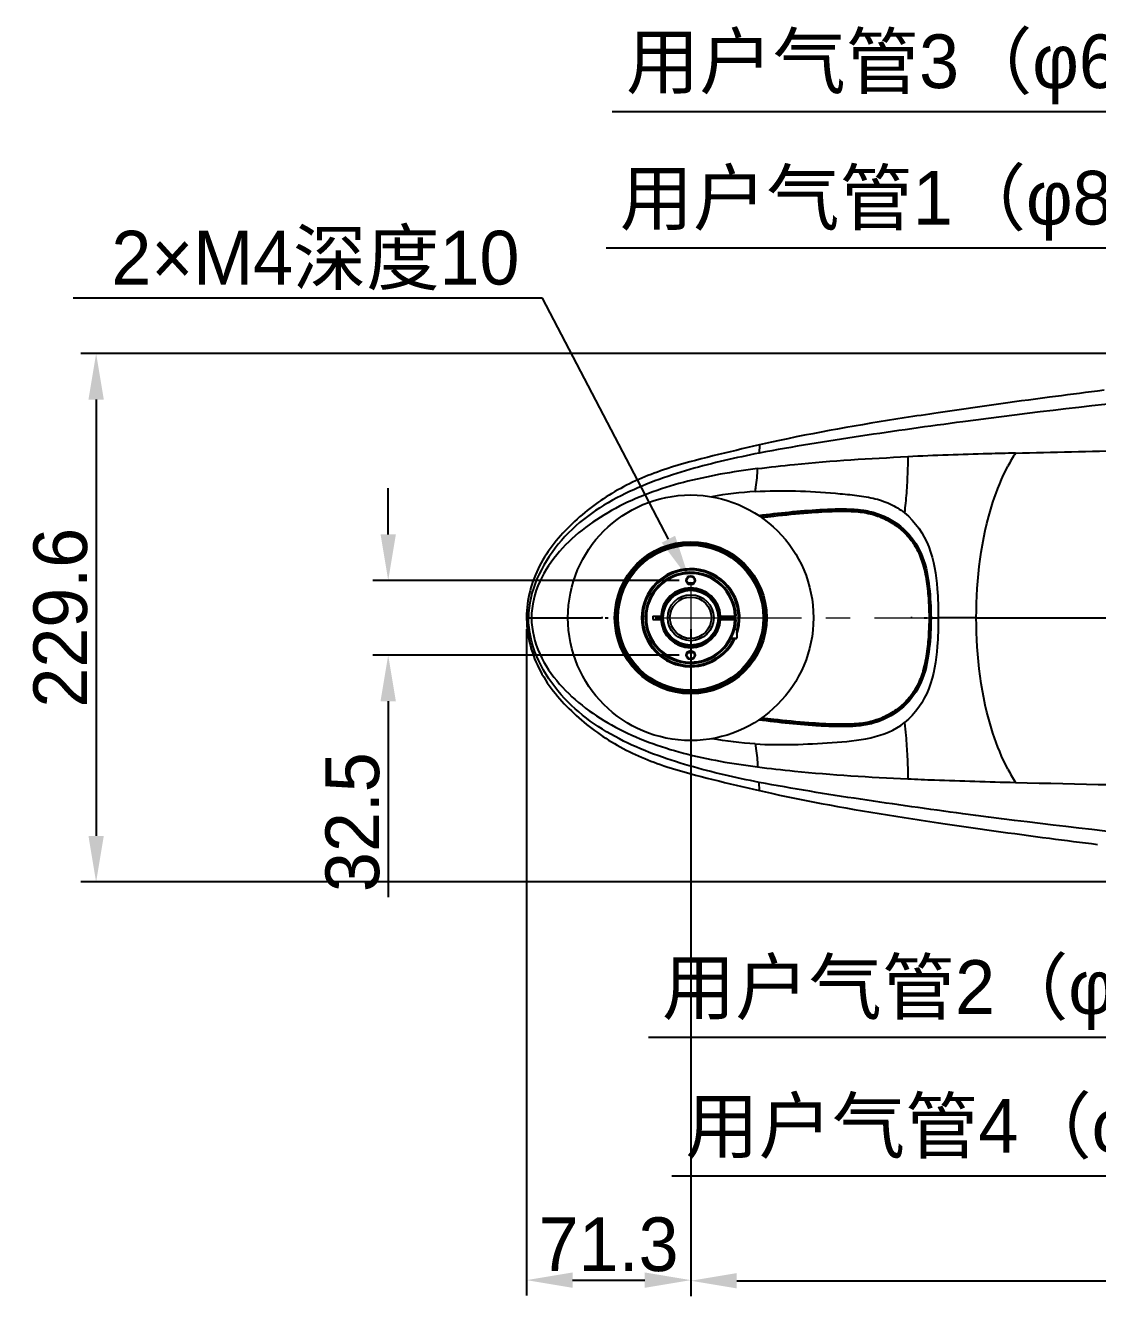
# Model space of a CAD drawing. Header units: millimetres. Extents: x 4086 to 8300, y 123 to 1549.
# Drawn here: x 6646.5 to 6786.3, y 581.5 to 747.1 of the extents above; entities that cross this region are included whole.
import ezdxf
from ezdxf import colors
from ezdxf.entities.mleader import LeaderData, LeaderLine
from ezdxf.math import Vec2, Vec3

# ---------------------------------------------------------------- set-up
doc = ezdxf.new("R2010")
doc.units = ezdxf.units.MM
doc.linetypes.add('CENTER2', pattern=[28.575, 19.05, -3.175, 3.175, -3.175])
doc.layers.add('中心线层', color=7, linetype='CENTER2', lineweight=0)
doc.layers.add('轮廓实线层', color=7, linetype='Continuous', lineweight=30)
doc.layers.add('尺寸标注', color=7, linetype='Continuous')
doc.styles.add('思源黑', font='SourceHanSansCN-Normal.ttf')
doc.dimstyles.new('尺寸标注_3_10比例', dxfattribs={"dimtxt": 7, "dimasz": 6, "dimexe": 2, "dimexo": 1.5, "dimgap": 1, "dimtad": 1, "dimdec": 1, "dimlfac": 3.333333, "dimdsep": 46, "dimtxsty": '思源黑', "dimcen": 0.09, "dimadec": 0, "dimazin": 0, "dimtp": 0.01, "dimtm": 0.01, "dimtfac": 1, "dimtdec": 1, "dimtofl": 0, "dimtmove": 0, "dimatfit": 3, "dimfxl": 0, "dimtolj": 1, "dimarcsym": 0})

# ---------------------------------------------------------------- blocks, each defined once
blk = doc.blocks.new('*D1402')
at = {"layer": 'Defpoints', "color": 0}
for p in [(6711.86, 669.87), (6733.26, 669.87), (6733.26, 583.54)]:
    blk.add_point(p, dxfattribs=at)
at = {"layer": '轮廓实线层', "color": 0, "lineweight": -2}
for p, q in [((6711.86, 668.37), (6711.86, 581.54)), ((6733.26, 668.37), (6733.26, 581.54)), ((6717.86, 583.54), (6727.26, 583.54))]:
    blk.add_line(p, q, dxfattribs=at)
at = {"layer": '轮廓实线层', "color": 0}
for points in [[(6717.86, 584.54), (6717.86, 582.54), (6711.86, 583.54)], [(6727.26, 582.54), (6727.26, 584.54), (6733.26, 583.54)]]:
    blk.add_solid(points, dxfattribs=at)
at = {"layer": '轮廓实线层', "color": 0, "insert": (6722.56, 588.17), "char_height": 7, "attachment_point": 5, "style": '思源黑'}
blk.add_mtext('\\A1;71.3', dxfattribs=at)
blk = doc.blocks.new('*D1403')
at = {"layer": 'Defpoints', "color": 0}
for p in [(6733.26, 669.87), (6868.26, 669.87), (6868.26, 583.46)]:
    blk.add_point(p, dxfattribs=at)
at = {"layer": '轮廓实线层', "color": 0, "lineweight": -2}
for p, q in [((6733.26, 668.37), (6733.26, 581.46)), ((6868.26, 668.37), (6868.26, 581.46)), ((6739.26, 583.46), (6862.26, 583.46))]:
    blk.add_line(p, q, dxfattribs=at)
at = {"layer": '轮廓实线层', "color": 0}
for points in [[(6739.26, 584.46), (6739.26, 582.46), (6733.26, 583.46)], [(6862.26, 582.46), (6862.26, 584.46), (6868.26, 583.46)]]:
    blk.add_solid(points, dxfattribs=at)
at = {"layer": '轮廓实线层', "color": 0, "insert": (6800.76, 588.09), "char_height": 7, "attachment_point": 5, "style": '思源黑'}
blk.add_mtext('\\A1;450', dxfattribs=at)
blk = doc.blocks.new('*D1413')
at = {"layer": 'Defpoints', "color": 0}
for p in [(6850.18, 704.31), (6655.76, 635.43), (6850.18, 635.43)]:
    blk.add_point(p, dxfattribs=at)
at = {"layer": '轮廓实线层', "color": 0, "lineweight": -2}
for p, q in [((6848.68, 704.31), (6653.76, 704.31)), ((6655.76, 698.31), (6655.76, 641.43)), ((6848.68, 635.43), (6653.76, 635.43))]:
    blk.add_line(p, q, dxfattribs=at)
at = {"layer": '轮廓实线层', "color": 0}
for points in [[(6656.76, 698.31), (6654.76, 698.31), (6655.76, 704.31)], [(6654.76, 641.43), (6656.76, 641.43), (6655.76, 635.43)]]:
    blk.add_solid(points, dxfattribs=at)
at = {"layer": '轮廓实线层', "color": 0, "insert": (6651.13, 669.87), "char_height": 7, "attachment_point": 5, "rotation": 90, "style": '思源黑'}
blk.add_mtext('\\A1;229.6', dxfattribs=at)
blk = doc.blocks.new('*D1632')
at = {"color": 0, "lineweight": -2}
for p, q in [((6693.83, 680.74), (6693.83, 686.74)), ((6731.76, 674.74), (6691.83, 674.74)), ((6731.76, 664.99), (6691.83, 664.99)), ((6693.83, 658.99), (6693.83, 633.46))]:
    blk.add_line(p, q, dxfattribs=at)
at = {"color": 0}
for points in [[(6692.83, 680.74), (6694.83, 680.74), (6693.83, 674.74)], [(6694.83, 658.99), (6692.83, 658.99), (6693.83, 664.99)]]:
    blk.add_solid(points, dxfattribs=at)
at = {"layer": 'Defpoints', "color": 0}
for p in [(6733.26, 674.74), (6693.83, 664.99), (6733.26, 664.99)]:
    blk.add_point(p, dxfattribs=at)
at = {"color": 0, "insert": (6689.2, 643.23), "char_height": 7, "attachment_point": 5, "rotation": 90, "style": '思源黑'}
blk.add_mtext('\\A1;32.5', dxfattribs=at)

msp = doc.modelspace()

# ---------------------------------------------------------------- linework, layer by layer
for p, q in [((6787.158, 699.513), (6786.266, 699.403)), ((6742.205, 692.391), (6742.202, 691.322)), ((6711.854, 669.895), (6711.854, 669.869)), ((6711.854, 669.869), (6711.854, 669.843)), ((6711.863, 669.869), (6712.116, 669.869)), ((6712.117, 669.87), (6712.507, 669.868)), ((6712.506, 669.869), (6717.655, 669.869)), ((6717.655, 669.869), (6721.638, 669.869)), ((6721.787, 669.869), (6721.638, 669.869)), ((6722.099, 669.869), (6722.498, 669.869)), ((6728.306, 670.094), (6728.306, 669.644)), ((6728.306, 670.094), (6729.512, 670.094)), ((6728.306, 669.644), (6729.512, 669.644)), ((6736.999, 670.094), (6739.176, 670.094)), ((6736.999, 669.644), (6739.176, 669.644)), ((6737.604, 670.094), (6737.604, 669.644)), ((6738.804, 670.094), (6738.804, 669.644)), ((6762.109, 669.869), (6761.959, 669.869)), ((6763.694, 669.869), (6764.093, 669.869)), ((6764.507, 669.869), (6764.58, 669.869)), ((6764.58, 669.869), (6765.523, 669.869)), ((6770.476, 669.869), (6799.354, 669.869)), ((6738.529, 667.169), (6739.209, 667.169)), ((6738.552, 667.214), (6739.254, 667.214)), ((6738.988, 668.369), (6739.254, 668.369)), ((6739.209, 667.169), (6739.254, 667.214)), ((6739.254, 668.369), (6739.254, 667.214)), ((6742.205, 647.347), (6742.202, 648.415))]:
    msp.add_line(p, q)
for centre, radius in [((6733.256, 669.869), 16.002), ((6733.256, 669.869), 9.915), ((6733.256, 669.869), 9.75), ((6733.256, 669.869), 9.6), ((6733.256, 669.869), 9.45), ((6733.256, 674.744), 0.585), ((6733.256, 674.744), 0.495), ((6733.256, 669.869), 3.75), ((6733.256, 669.869), 3.577), ((6733.256, 669.869), 3), ((6733.256, 669.869), 2.7), ((6733.256, 669.869), 2.7), ((6733.256, 664.994), 0.585), ((6733.256, 664.994), 0.495)]:
    msp.add_circle(centre, radius)
for centre, radius, start, end in [((6886.991, -120.444), 826.007, 97.441723, 98.456401), ((6898.697, -207.771), 914.115, 97.064953, 97.460324), ((6862.568, 44.739), 659.028, 98.468062, 98.858495), ((6791.793, 474.365), 223.597, 102.40054, 102.8133), ((6797.947, 677.501), 26.301, 148.2835, 152.57074), ((6733.256, 669.869), 6.39, 339.87988, 335.00152), ((6733.256, 669.869), 6.3, 342.2489, 334.62161), ((6733.256, 669.869), 6.225, 344.54987, 334.2939), ((6733.256, 669.869), 5.925, 2.17631, 357.82369), ((6733.256, 669.869), 5.775, 2.23287, 357.76713), ((6733.256, 669.869), 3.9, 3.30736, 176.69264), ((6733.256, 669.869), 4.53, 85.68471, 94.31529), ((6725.759, 669.868), 13.905, 179.59357, 179.88727), ((6725.762, 669.87), 13.909, 180.11231, 180.81235), ((6725.831, 669.866), 13.968, 177.93243, 179.5892), ((6725.822, 669.871), 13.959, 179.58933, 180.81505), ((6733.256, 669.869), 4.53, 177.15274, 182.84735), ((6733.256, 669.869), 3.93, 176.718, 183.282), ((6733.256, 669.869), 3.9, 183.30736, 356.69264), ((6733.256, 669.869), 3.93, 356.718, 3.282), ((6733.256, 669.869), 4.53, 265.68469, 274.31531), ((6797.782, 662.143), 26.111, 207.41503, 211.73337), ((6791.765, 865.251), 223.472, 257.18671, 257.59927), ((6863.154, 1298.929), 663.002, 261.144952, 261.533234), ((6886.774, 1458.579), 824.39, 261.543166, 262.560022), ((6899.078, 1550.7), 917.329, 262.543026, 262.937564)]:
    msp.add_arc(centre, radius, start, end)
for points, knots in [([(6850.159, 701.609), (6845.595, 701.708), (6836.468, 701.593), (6818.278, 700.677), (6795.681, 698.71), (6773.225, 696.083), (6755.424, 693.567), (6746.583, 692.164), (6742.202, 691.32)], [0, 0, 0, 0, 0.1261445, 0.2520842, 0.503226, 0.7527351, 0.8767178, 1, 1, 1, 1]), ([(6742.205, 692.391), (6740.18, 691.93), (6736.14, 690.976), (6732.116, 689.933), (6730.144, 689.284)], [0, 0, 0, 0, 0.5000389, 1, 1, 1, 1]), ([(6775.574, 691.329), (6780.439, 691.454), (6790.197, 691.682), (6804.983, 691.954), (6819.868, 692.153), (6834.526, 692.243), (6846.315, 692.149), (6855.186, 691.772), (6861.361, 691.251), (6866.311, 690.389), (6870.097, 689.315), (6872.798, 688.17), (6875.272, 686.602), (6878.434, 684.248), (6880.487, 682.093), (6881.87, 680.668)], [0, 0, 0, 0, 0.1333384, 0.2674309, 0.4052206, 0.5412094, 0.669074, 0.7281819, 0.7844501, 0.838775, 0.8655352, 0.8921528, 0.9188106, 0.9455903, 1, 1, 1, 1]), ([(6742.202, 691.322), (6739.162, 690.736), (6733.023, 689.334), (6725.431, 686.654), (6719.659, 683.202), (6714.618, 678.475), (6712.118, 673.311), (6712.116, 669.87)], [0, 0, 0, 0, 0.2343604, 0.4762955, 0.606155, 0.7395281, 1, 1, 1, 1]), ([(6741.976, 689.306), (6743.571, 689.512), (6750.074, 690.241), (6756.609, 690.642), (6761.538, 690.863)], [0, 0, 0, 0, 0.245753, 1, 1, 1, 1]), ([(6761.538, 690.862), (6761.56, 690.214), (6761.507, 688.628), (6761.412, 686.183), (6761.205, 684.396), (6761.124, 683.539)], [0, 0, 0, 0, 0.2650957, 0.6482529, 1, 1, 1, 1]), ([(6775.574, 691.328), (6774.399, 691.298), (6769.72, 691.173), (6765.041, 691.018), (6761.538, 690.862)], [0, 0, 0, 0, 0.2510771, 1, 1, 1, 1]), ([(6730.144, 689.284), (6727.939, 688.557), (6723.618, 686.767), (6718.885, 683.308), (6715.665, 679.946), (6713.001, 676.149), (6711.955, 672.672), (6711.872, 670.37)], [0, 0, 0, 0, 0.2505136, 0.5008339, 0.626177, 0.7514473, 1, 1, 1, 1]), ([(6741.976, 689.306), (6738.723, 688.886), (6732.357, 687.819), (6724.77, 685.083), (6719.474, 681.744), (6716.019, 678.604), (6713.313, 674.68), (6712.506, 671.483), (6712.507, 669.869)], [0, 0, 0, 0, 0.2583844, 0.5074785, 0.6286754, 0.7497046, 0.8728429, 1, 1, 1, 1]), ([(6741.671, 686.316), (6741.703, 686.513), (6741.858, 687.503), (6741.966, 688.504), (6741.976, 689.306)], [0, 0, 0, 0, 0.1994303, 1, 1, 1, 1]), ([(6770.476, 669.869), (6770.508, 674.939), (6771.275, 681.814), (6773.823, 688.113), (6774.603, 689.617)], [0, 0, 0, 0, 0.7495701, 1, 1, 1, 1]), ([(6741.671, 686.316), (6745.151, 686.529), (6749.491, 686.36), (6754.597, 685.865), (6756.999, 685.524), (6759.232, 684.803), (6760.543, 684.003), (6761.124, 683.541)], [0, 0, 0, 0, 0.5243598, 0.6496264, 0.7717267, 0.8884118, 1, 1, 1, 1]), ([(6742.102, 683.205), (6743.428, 683.362), (6746.08, 683.673), (6750.072, 683.991), (6753.412, 684.12), (6756.082, 683.895), (6758.663, 683.186), (6761.557, 681.34), (6763.738, 677.846), (6764.432, 673.866), (6764.577, 671.204), (6764.58, 669.869)], [0, 0, 0, 0, 0.1251857, 0.2503658, 0.3755413, 0.4381718, 0.5007654, 0.6253155, 0.7498122, 0.8748136, 1, 1, 1, 1]), ([(6764.507, 669.869), (6764.507, 671.19), (6764.363, 673.824), (6763.652, 677.75), (6761.505, 681.194), (6758.661, 683.021), (6756.123, 683.737), (6754.147, 683.918), (6752.166, 683.909), (6749.524, 683.806), (6746.229, 683.535), (6743.601, 683.234), (6742.288, 683.078)], [0, 0, 0, 0, 0.1253884, 0.2503845, 0.3745499, 0.4986957, 0.5611048, 0.6236187, 0.6862957, 0.7490181, 0.8744828, 1, 1, 1, 1]), ([(6742.492, 682.936), (6743.023, 682.999), (6745.05, 683.234), (6748.261, 683.56), (6751.841, 683.766), (6754.631, 683.77), (6756.881, 683.438), (6758.771, 682.701), (6760.403, 681.665), (6761.77, 680.346), (6762.856, 678.72), (6763.63, 676.666), (6764.074, 674.297), (6764.283, 671.973), (6764.321, 670.5), (6764.321, 669.869)], [0, 0, 0, 0, 0.0518549, 0.1977403, 0.3125547, 0.3989286, 0.4665722, 0.528417, 0.5906931, 0.6498403, 0.7080008, 0.775012, 0.8578072, 0.9390521, 1, 1, 1, 1]), ([(6761.124, 683.541), (6762.543, 682.404), (6764.707, 679.168), (6765.247, 675.477), (6765.391, 673.621)], [0, 0, 0, 0, 0.4941849, 1, 1, 1, 1]), ([(6711.864, 669.673), (6711.897, 667.344), (6712.891, 663.802), (6715.545, 659.933), (6718.78, 656.512), (6723.557, 652.998), (6727.925, 651.184), (6730.155, 650.45)], [0, 0, 0, 0, 0.2485495, 0.3738352, 0.4991908, 0.7495125, 1, 1, 1, 1]), ([(6742.202, 648.418), (6739.123, 649.013), (6732.899, 650.429), (6723.632, 653.723), (6715.325, 659.686), (6712.113, 666.443), (6712.117, 669.869)], [0, 0, 0, 0, 0.2377161, 0.4836282, 0.7403703, 1, 1, 1, 1]), ([(6712.507, 669.869), (6712.506, 668.255), (6713.313, 665.058), (6716.019, 661.133), (6719.474, 657.993), (6724.77, 654.654), (6732.357, 651.919), (6738.723, 650.851), (6741.976, 650.431)], [0, 0, 0, 0, 0.1271571, 0.2502954, 0.3713246, 0.4925215, 0.7416156, 1, 1, 1, 1]), ([(6764.58, 669.869), (6764.58, 668.534), (6764.436, 665.871), (6763.738, 661.891), (6761.558, 658.395), (6758.66, 656.554), (6756.081, 655.842), (6754.078, 655.669), (6752.075, 655.682), (6749.407, 655.79), (6746.08, 656.069), (6743.427, 656.375), (6742.102, 656.533)], [0, 0, 0, 0, 0.1251588, 0.2501586, 0.3747377, 0.4992979, 0.5618628, 0.624444, 0.687037, 0.7496317, 0.8748124, 1, 1, 1, 1]), ([(6742.286, 656.66), (6743.6, 656.504), (6746.228, 656.203), (6749.524, 655.931), (6752.166, 655.829), (6754.146, 655.82), (6756.122, 656), (6758.66, 656.716), (6761.505, 658.542), (6763.651, 661.987), (6764.363, 665.913), (6764.507, 668.547), (6764.507, 669.869)], [0, 0, 0, 0, 0.1255272, 0.2510003, 0.3137263, 0.3764027, 0.4389069, 0.5013038, 0.6254258, 0.7495907, 0.8746001, 1, 1, 1, 1]), ([(6764.321, 669.869), (6764.321, 669.242), (6764.283, 667.784), (6764.078, 665.472), (6763.64, 663.107), (6762.87, 661.045), (6761.79, 659.416), (6760.433, 658.094), (6758.811, 657.058), (6756.94, 656.316), (6754.712, 655.972), (6751.924, 655.967), (6748.322, 656.172), (6745.076, 656.5), (6743.029, 656.738), (6742.492, 656.802)], [0, 0, 0, 0, 0.0605307, 0.140728, 0.2237705, 0.2911323, 0.3492349, 0.4080955, 0.4702031, 0.531696, 0.5983608, 0.6841546, 0.8001922, 0.9475776, 1, 1, 1, 1]), ([(6770.476, 669.869), (6770.07, 669.868), (6768.419, 669.869), (6766.768, 669.87), (6765.522, 669.869)], [0, 0, 0, 0, 0.2458389, 1, 1, 1, 1]), ([(6774.603, 650.121), (6773.823, 651.624), (6771.274, 657.924), (6770.509, 664.799), (6770.476, 669.869)], [0, 0, 0, 0, 0.2504304, 1, 1, 1, 1]), ([(6765.391, 666.117), (6765.247, 664.261), (6764.707, 660.57), (6762.543, 657.334), (6761.124, 656.197)], [0, 0, 0, 0, 0.5058151, 1, 1, 1, 1]), ([(6775.574, 648.41), (6783.803, 648.193), (6798.259, 647.886), (6817.786, 647.601), (6833.681, 647.494), (6845.565, 647.577), (6854.498, 647.924), (6860.646, 648.407), (6866.21, 649.312), (6871.196, 650.666), (6875.075, 652.935), (6878.647, 655.707), (6880.651, 657.811), (6881.869, 659.069)], [0, 0, 0, 0, 0.2255858, 0.3962069, 0.5351188, 0.6611559, 0.7218139, 0.7800935, 0.829949, 0.8762901, 0.9206288, 0.952023, 1, 1, 1, 1]), ([(6741.67, 653.423), (6745.008, 653.219), (6751.427, 653.52), (6758.582, 654.16), (6761.124, 656.197)], [0, 0, 0, 0, 0.5065543, 1, 1, 1, 1]), ([(6761.124, 656.198), (6761.177, 655.638), (6761.35, 654.169), (6761.479, 651.726), (6761.571, 649.842), (6761.538, 648.875)], [0, 0, 0, 0, 0.2301756, 0.6044532, 1, 1, 1, 1]), ([(6741.671, 653.421), (6741.703, 653.224), (6741.858, 652.234), (6741.966, 651.233), (6741.976, 650.431)], [0, 0, 0, 0, 0.1995176, 1, 1, 1, 1]), ([(6730.155, 650.45), (6732.125, 649.802), (6736.146, 648.76), (6740.182, 647.807), (6742.205, 647.347)], [0, 0, 0, 0, 0.4999634, 1, 1, 1, 1]), ([(6741.976, 650.431), (6743.571, 650.225), (6750.074, 649.496), (6756.609, 649.096), (6761.538, 648.875)], [0, 0, 0, 0, 0.2457521, 1, 1, 1, 1]), ([(6850.16, 638.128), (6841.04, 637.934), (6822.819, 638.682), (6795.682, 641.022), (6773.225, 643.658), (6755.424, 646.169), (6746.583, 647.576), (6742.202, 648.416)], [0, 0, 0, 0, 0.2520464, 0.5032011, 0.7527228, 0.8767117, 1, 1, 1, 1]), ([(6761.538, 648.875), (6762.702, 648.823), (6767.38, 648.635), (6772.059, 648.5), (6775.574, 648.409)], [0, 0, 0, 0, 0.248905, 1, 1, 1, 1])]:
    msp.add_open_spline(points, degree=3, knots=knots)
for points in [[(6761.082, 695.906), (6755.288, 695.003), (6749.504, 694.005), (6743.777, 692.745)], [(6741.671, 686.316), (6739.775, 686.2), (6737.881, 685.978), (6736.012, 685.631)], [(6765.392, 673.621), (6765.489, 672.373), (6765.523, 671.12), (6765.523, 669.869)], [(6717.655, 669.869), (6717.655, 669.869), (6717.655, 669.869), (6717.655, 669.869)], [(6765.523, 669.869), (6765.523, 668.617), (6765.489, 667.364), (6765.392, 666.117)], [(6741.671, 653.421), (6739.776, 653.538), (6737.882, 653.76), (6736.013, 654.107)], [(6743.775, 646.993), (6749.507, 645.732), (6755.296, 644.733), (6761.094, 643.829)]]:
    msp.add_open_spline(points, degree=3)
at = {"layer": '中心线层'}
for p, q in [((6733.256, 674.432), (6733.256, 665.306)), ((6728.649, 669.869), (7047.166, 669.869))]:
    msp.add_line(p, q, dxfattribs=at)

# ---------------------------------------------------------------- dimensions: what is measured, and where the dimension line sits
dim = msp.add_linear_dim(base=(6693.827, 664.994), p1=(6733.256, 674.744), p2=(6733.256, 664.994), angle=90, dimstyle='尺寸标注_3_10比例')
dim.commit()
dim.dimension.update_dxf_attribs({"geometry": '*D1632', "text_midpoint": (6689.196, 643.229)})
at = {"layer": '轮廓实线层'}
dim = msp.add_linear_dim(base=(6655.76, 635.432), p1=(6850.177, 704.306), p2=(6850.176, 635.432), angle=90, dimstyle='尺寸标注_3_10比例', dxfattribs=at)
dim.commit()
dim.dimension.update_dxf_attribs({"geometry": '*D1413', "text_midpoint": (6655.76, 669.869), "dimtype": 160})
for base, p1, p2, picture, middle in [((6733.256, 583.544), (6711.863, 669.869), (6733.256, 669.869), '*D1402', (6722.559, 588.175)), ((6868.256, 583.463), (6733.256, 669.869), (6868.256, 669.869), '*D1403', (6800.756, 588.089))]:
    dim = msp.add_linear_dim(base=base, p1=p1, p2=p2, dimstyle='尺寸标注_3_10比例', dxfattribs=at)
    dim.commit()
    dim.dimension.update_dxf_attribs({"geometry": picture, "text_midpoint": middle})

# ---------------------------------------------------------------- leaders
ml = msp.add_multileader_mtext('Standard')
ml.set_content('用户气管3（φ6 灰）', style='思源黑')
ml.set_leader_properties()
ml.build(insert=Vec2(0, 0))
ml.multileader.update_dxf_attribs({"text_left_attachment_type": 5, "text_right_attachment_type": 5, "dogleg_length": 1, "arrow_head_size": 6})
ctx = ml.context
ctx.base_point, ctx.char_height, ctx.arrow_head_size, ctx.plane_origin = Vec3(6729.074, 735.814), 7, 6, Vec3(6830.655, 675.845)
ctx.left_attachment, ctx.right_attachment, ctx.text_align_type = 5, 5, 2
notes = []
notes.append((ctx, [(0, (1, 1, 0), (6813.755, 735.814), (-1, 0), 1, [(0, [(6830.655, 675.845)], 0, [])])]))
ctx.mtext.insert, ctx.mtext.alignment, ctx.mtext.flow_direction = Vec3(6810.755, 745.896), 3, 5
ml = msp.add_multileader_mtext('Standard')
ml.set_content('用户气管1（φ8 灰）', style='思源黑')
ml.set_leader_properties()
ml.build(insert=Vec2(0, 0))
ml.multileader.update_dxf_attribs({"text_left_attachment_type": 5, "text_right_attachment_type": 5, "dogleg_length": 1, "arrow_head_size": 6})
ctx = ml.context
ctx.base_point, ctx.char_height, ctx.arrow_head_size, ctx.plane_origin = Vec3(6728.258, 718.033), 7, 6, Vec3(6822.65, 675.319)
ctx.left_attachment, ctx.right_attachment, ctx.text_align_type = 5, 5, 2
notes.append((ctx, [(0, (1, 1, 0), (6812.938, 718.033), (-1, 0), 1, [(0, [(6822.65, 675.319)], 0, [])])]))
ctx.mtext.insert, ctx.mtext.alignment, ctx.mtext.flow_direction = Vec3(6809.938, 728.115), 3, 5
ml = msp.add_multileader_mtext('Standard')
ml.set_content('用户气管2（φ8 蓝）', style='思源黑')
ml.set_leader_properties()
ml.build(insert=Vec2(0, 0))
ml.multileader.update_dxf_attribs({"text_left_attachment_type": 5, "text_right_attachment_type": 5, "dogleg_length": 1, "arrow_head_size": 6})
ctx = ml.context
ctx.base_point, ctx.char_height, ctx.arrow_head_size, ctx.plane_origin = Vec3(6733.769, 615.16), 7, 6, Vec3(6732.85, 506.179)
ctx.left_attachment, ctx.right_attachment, ctx.text_align_type = 5, 5, 2
notes.append((ctx, [(0, (1, 1, 0), (6818.449, 615.16), (-1, 0), 1, [(0, [(6820.899, 663.784)], 0, [])])]))
ctx.mtext.insert, ctx.mtext.alignment, ctx.mtext.flow_direction = Vec3(6815.449, 625.242), 3, 5
ml = msp.add_multileader_mtext('Standard')
ml.set_content('用户气管4（φ6 蓝）', style='思源黑')
ml.set_leader_properties()
ml.build(insert=Vec2(0, 0))
ml.multileader.update_dxf_attribs({"text_left_attachment_type": 5, "text_right_attachment_type": 5, "dogleg_length": 1, "arrow_head_size": 6})
ctx = ml.context
ctx.base_point, ctx.char_height, ctx.arrow_head_size, ctx.plane_origin = Vec3(6736.81, 597.083), 7, 6, Vec3(6743.885, 505.606)
ctx.left_attachment, ctx.right_attachment, ctx.text_align_type = 5, 5, 2
notes.append((ctx, [(0, (1, 1, 0), (6821.491, 597.083), (-1, 0), 1, [(0, [(6831.934, 663.21)], 0, [])])]))
ctx.mtext.insert, ctx.mtext.alignment, ctx.mtext.flow_direction = Vec3(6818.491, 607.165), 3, 5
at = {"layer": '尺寸标注'}
ml = msp.add_multileader_mtext('Standard', dxfattribs=at)
ml.set_content('2×M4{\\A1;\\C256;深度}10', style='思源黑')
ml.set_leader_properties()
ml.build(insert=Vec2(0, 0))
ml.multileader.update_dxf_attribs({"text_left_attachment_type": 5, "text_right_attachment_type": 5, "dogleg_length": 1, "arrow_head_size": 6})
ctx = ml.context
ctx.base_point, ctx.char_height, ctx.arrow_head_size, ctx.plane_origin = Vec3(6652.423, 711.539), 7, 6, Vec3(6733.284, 664.809)
ctx.left_attachment, ctx.right_attachment, ctx.text_align_type = 5, 5, 2
notes.append((ctx, [(0, (1, 1, 0), (6713.932, 711.539), (-1, 0), 1, [(0, [(6733.126, 674.785)], 0, [])])]))
ctx.mtext.insert, ctx.mtext.alignment, ctx.mtext.flow_direction = Vec3(6710.932, 720.3), 3, 5
for ctx, leaders in notes:
    for number, flags, end, landing, length, lines in leaders:
        leader = LeaderData()
        leader.index, (leader.has_last_leader_line, leader.has_dogleg_vector, leader.attachment_direction) = number, flags
        leader.last_leader_point, leader.dogleg_vector, leader.dogleg_length = Vec3(end), Vec3(landing), length
        for number, points, colour, breaks in lines:
            line = LeaderLine()
            line.index, line.vertices, line.color, line.breaks = number, Vec3.list(points), colors.encode_raw_color(colour), breaks
            leader.lines.append(line)
        ctx.leaders.append(leader)

doc.saveas('drawing.dxf')
